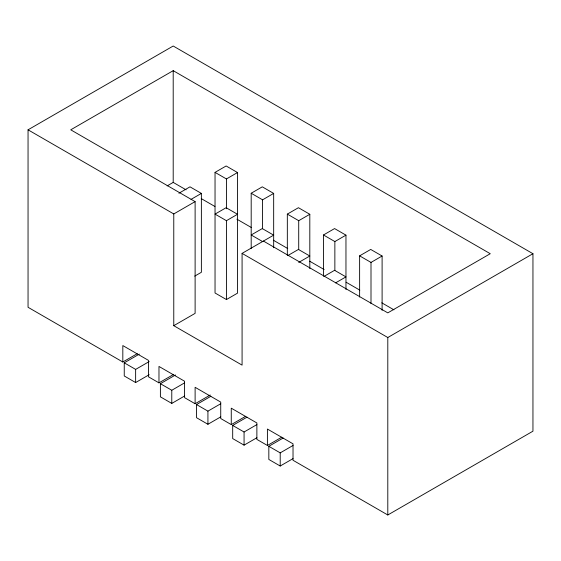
<?xml version="1.0" encoding="UTF-8"?>
<svg xmlns="http://www.w3.org/2000/svg" width="561" height="561" viewBox="0 0 561 561"><rect width="100%" height="100%" fill="white"/><g stroke="black" fill="none" stroke-linecap="round" stroke-linejoin="round"><path stroke-width="0.84" d="M122.824 362.006L28.05 307.288L28.05 129.815L173.202 46.016L532.95 253.712L532.95 431.185L387.798 514.984L293.024 460.265L293.024 443.835L267.408 429.046L267.408 445.476L256.875 439.396L256.875 422.966L231.265 408.177L231.265 424.607L220.732 418.527L220.732 402.097L195.116 387.307L195.116 403.738L184.583 397.658L184.583 381.228L158.973 366.438L158.973 382.868L148.441 376.789L148.441 360.358L122.824 345.569L122.824 362.006L137.193 353.711M263.425 241.062L387.798 312.87L490.258 253.712L173.202 70.665L70.742 129.815L195.116 201.623L195.116 313.361L173.77 325.689L173.77 213.951L28.05 129.815M167.129 185.908L173.202 182.402L186.098 189.849M178.896 193.243L189.997 186.834L201.378 193.412L201.378 272.281L194.716 276.131M215.038 172.374L226.139 165.972L237.52 172.543L237.52 293.151L226.427 299.56L215.038 292.989L215.038 172.374L226.427 178.952L237.52 172.543M191.02 199.393L201.378 193.412M173.77 213.951L195.116 201.623M251.188 248.46L251.188 193.243L262.282 186.834L273.67 193.412L273.67 247.745M226.427 220.69L237.52 214.281L226.139 207.703L215.038 214.113L226.427 220.69L226.427 299.56M251.188 193.243L262.569 199.821L273.67 193.412M287.33 255.304L287.33 214.113L298.431 207.703L309.812 214.281L309.812 268.614M173.77 325.689L242.079 365.127L242.079 253.383L273.67 235.15L262.282 228.572L251.188 234.982L262.569 241.553M287.33 214.113L298.718 220.69L309.812 214.281M288.074 255.423L298.431 249.442L309.812 256.012L298.718 262.422M323.48 276.173L323.48 234.982L334.573 228.572L345.962 235.15L345.962 289.483M149.205 374.706L135.636 382.546L124.247 375.968L124.247 362.827L139.331 354.117M323.48 234.982L334.861 241.553L345.962 235.15M124.247 362.827L135.636 369.397L149.205 361.565M324.216 276.293L334.573 270.311L345.962 276.882L335.597 282.863M359.622 297.042L359.622 255.851L370.723 249.442L382.104 256.012L382.104 310.352M158.973 382.868L173.335 374.58M184.597 396.01L171.778 403.415L160.397 396.837L160.397 383.696L175.474 374.986M359.622 255.851L371.003 262.422L382.104 256.012M160.397 383.696L171.778 390.267L184.597 382.868M195.116 403.738L210.235 395.014M220.739 416.879L207.928 424.277L196.539 417.707L196.539 404.565L210.866 396.29M196.539 404.565L207.928 411.136L220.739 403.738M231.265 424.607L245.627 416.318M256.889 437.748L244.07 445.146L232.689 438.576L232.689 425.427L247.008 417.16M242.079 253.383L387.798 337.519L532.95 253.712M232.689 425.427L244.07 432.005L256.889 424.6M267.408 445.476L281.769 437.187M293.031 458.618L280.212 466.016L268.831 459.445L268.831 446.297L283.158 438.029M268.831 446.297L280.212 452.874L293.031 445.469M201.266 198.608L214.919 206.49M236.917 219.19L251.328 227.507M273.326 240.206L287.737 248.53M309.735 261.23L324.146 269.546M346.144 282.246L359.797 290.128M381.789 302.828L393.927 309.84M387.798 337.519L387.798 514.984M371.003 262.422L371.003 303.613M334.861 241.553L334.861 270.479M298.718 220.69L298.718 249.61M280.212 452.874L280.212 466.016M262.569 199.821L262.569 228.741M244.07 432.005L244.07 445.146M226.427 178.952L226.427 208.748M207.928 411.136L207.928 424.277M173.202 70.665L173.202 182.402M171.778 390.267L171.778 403.415M135.636 369.397L135.636 382.546"/></g></svg>
